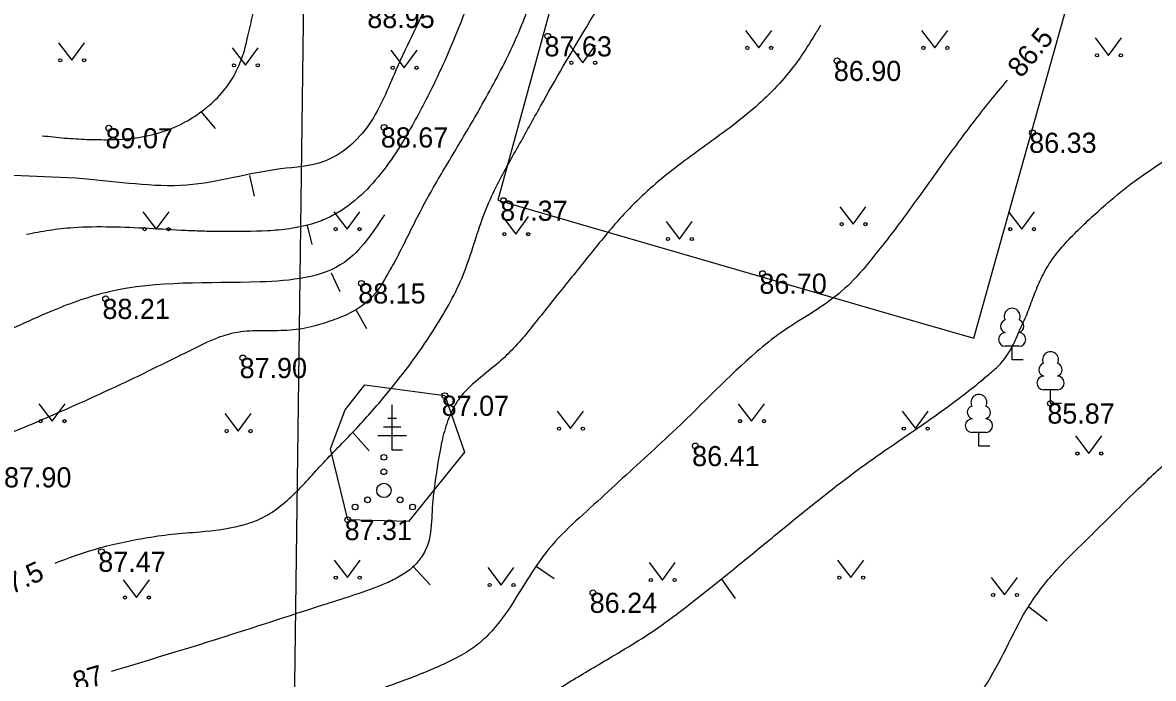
# Model space of a CAD drawing. Extents: x 640151 to 642820, y 6459264 to 6461024.
# Drawn here: x 641013.72 to 641053.03, y 6460606.68 to 6460629.46 of the extents above; entities that cross this region are included whole.
import ezdxf

# ---------------------------------------------------------------- set-up
doc = ezdxf.new("R2010")
doc.units = 0
for name, color, linetype in [('HALJASTUS', 7, 'Continuous'), ('HORISONTAAL-EH2000', 7, 'Continuous'), ('KORGUS-EH2000', 7, 'Continuous'), ('MPKAABEL', 7, 'Continuous'), ('PUU', 7, 'Continuous'), ('TTRASS', 7, 'Continuous')]:
    doc.layers.add(name, color=color, linetype=linetype)

msp = doc.modelspace()

# ---------------------------------------------------------------- linework, layer by layer
at = {"layer": 'HALJASTUS'}
for p, q in [((641038.85, 6460629.193), (641039.314, 6460628.586)), ((641039.314, 6460628.586), (641039.759, 6460629.193)), ((641044.972, 6460629.193), (641045.436, 6460628.586)), ((641045.436, 6460628.586), (641045.881, 6460629.193)), ((641051.008, 6460628.934), (641051.471, 6460628.327)), ((641051.471, 6460628.327), (641051.917, 6460628.934)), ((641014.966, 6460628.762), (641015.43, 6460628.155)), ((641015.43, 6460628.155), (641015.875, 6460628.762)), ((641021.002, 6460628.589), (641021.465, 6460627.982)), ((641021.465, 6460627.982), (641021.911, 6460628.589)), ((641032.728, 6460628.675), (641033.192, 6460628.069)), ((641033.192, 6460628.069), (641033.637, 6460628.675)), ((641026.52, 6460628.503), (641026.984, 6460627.896)), ((641026.984, 6460627.896), (641027.429, 6460628.503)), ((641042.127, 6460623.068), (641042.59, 6460622.461)), ((641042.59, 6460622.461), (641043.036, 6460623.068)), ((641017.898, 6460622.895), (641018.361, 6460622.289)), ((641018.361, 6460622.289), (641018.807, 6460622.895)), ((641024.537, 6460622.895), (641025.001, 6460622.289)), ((641025.001, 6460622.289), (641025.446, 6460622.895)), ((641030.4, 6460622.723), (641030.864, 6460622.116)), ((641030.864, 6460622.116), (641031.309, 6460622.723)), ((641047.99, 6460622.895), (641048.453, 6460622.289)), ((641048.453, 6460622.289), (641048.899, 6460622.895)), ((641036.091, 6460622.55), (641036.555, 6460621.944)), ((641036.555, 6460621.944), (641037, 6460622.55)), ((641014.284, 6460616.225), (641014.747, 6460615.618)), ((641014.747, 6460615.618), (641015.193, 6460616.225)), ((641032.305, 6460615.966), (641032.768, 6460615.359)), ((641032.768, 6460615.359), (641033.214, 6460615.966)), ((641038.599, 6460616.225), (641039.062, 6460615.618)), ((641039.062, 6460615.618), (641039.508, 6460616.225)), ((641044.29, 6460615.966), (641044.753, 6460615.359)), ((641044.753, 6460615.359), (641045.199, 6460615.966)), ((641020.751, 6460615.88), (641021.214, 6460615.273)), ((641021.214, 6460615.273), (641021.66, 6460615.88)), ((641050.325, 6460615.103), (641050.789, 6460614.496)), ((641050.789, 6460614.496), (641051.234, 6460615.103)), ((641024.545, 6460610.79), (641025.008, 6460610.183)), ((641025.008, 6460610.183), (641025.454, 6460610.79)), ((641029.89, 6460610.531), (641030.354, 6460609.924)), ((641030.354, 6460609.924), (641030.799, 6460610.531)), ((641035.495, 6460610.704), (641035.958, 6460610.097)), ((641035.958, 6460610.097), (641036.404, 6460610.704)), ((641042.048, 6460610.79), (641042.511, 6460610.183)), ((641042.511, 6460610.183), (641042.957, 6460610.79)), ((641017.216, 6460610.1), (641017.679, 6460609.493)), ((641017.679, 6460609.493), (641018.125, 6460610.1)), ((641047.394, 6460610.186), (641047.857, 6460609.579)), ((641047.857, 6460609.579), (641048.303, 6460610.186))]:
    msp.add_line(p, q, dxfattribs=at)
msp.add_lwpolyline([(641029.079, 6460614.544), (641027.129, 6460612.127), (641025.022, 6460612.187), (641024.417, 6460614.654), (641024.926, 6460616.01), (641025.615, 6460616.882), (641028.398, 6460616.504)], close=True, dxfattribs=at)
for centre, radius in [((641038.913, 6460628.586), 0.055), ((641039.741, 6460628.586), 0.055), ((641045.034, 6460628.586), 0.055), ((641045.863, 6460628.586), 0.055), ((641015.029, 6460628.155), 0.055), ((641015.858, 6460628.155), 0.055), ((641051.07, 6460628.327), 0.055), ((641051.899, 6460628.327), 0.055), ((641021.064, 6460627.982), 0.055), ((641021.893, 6460627.982), 0.055), ((641026.583, 6460627.896), 0.055), ((641027.412, 6460627.896), 0.055), ((641032.791, 6460628.069), 0.055), ((641033.62, 6460628.069), 0.055), ((641017.96, 6460622.289), 0.055), ((641018.789, 6460622.289), 0.055), ((641024.6, 6460622.289), 0.055), ((641025.428, 6460622.289), 0.055), ((641042.189, 6460622.461), 0.055), ((641043.018, 6460622.461), 0.055), ((641048.052, 6460622.289), 0.055), ((641048.881, 6460622.289), 0.055), ((641030.463, 6460622.116), 0.055), ((641031.292, 6460622.116), 0.055), ((641036.154, 6460621.944), 0.055), ((641036.982, 6460621.944), 0.055), ((641014.346, 6460615.618), 0.055), ((641015.175, 6460615.618), 0.055), ((641038.661, 6460615.618), 0.055), ((641039.49, 6460615.618), 0.055), ((641020.813, 6460615.273), 0.055), ((641021.642, 6460615.273), 0.055), ((641032.367, 6460615.359), 0.055), ((641033.196, 6460615.359), 0.055), ((641044.352, 6460615.359), 0.055), ((641045.181, 6460615.359), 0.055), ((641026.277, 6460614.361), 0.1), ((641050.388, 6460614.496), 0.055), ((641051.216, 6460614.496), 0.055), ((641026.277, 6460613.861), 0.1), ((641026.277, 6460613.211), 0.25), ((641025.712, 6460612.886), 0.1), ((641026.842, 6460612.886), 0.1), ((641025.277, 6460612.636), 0.1), ((641027.277, 6460612.636), 0.1), ((641024.607, 6460610.183), 0.055), ((641025.436, 6460610.183), 0.055), ((641035.557, 6460610.097), 0.055), ((641036.386, 6460610.097), 0.055), ((641042.11, 6460610.183), 0.055), ((641042.939, 6460610.183), 0.055), ((641029.953, 6460609.924), 0.055), ((641030.782, 6460609.924), 0.055), ((641017.278, 6460609.493), 0.055), ((641018.107, 6460609.493), 0.055), ((641047.456, 6460609.579), 0.055), ((641048.285, 6460609.579), 0.055)]:
    msp.add_circle(centre, radius, dxfattribs=at)
at = {"layer": 'HORISONTAAL-EH2000'}
for p, q in [((641019.93, 6460626.365), (641020.409, 6460625.783)), ((641021.606, 6460624.154), (641021.767, 6460623.432)), ((641023.61, 6460622.418), (641023.772, 6460621.76)), ((641024.44, 6460620.768), (641024.742, 6460620.121)), ((641025.313, 6460619.474), (641025.669, 6460618.838)), ((641025.189, 6460615.236), (641025.771, 6460614.589)), ((641027.302, 6460610.556), (641027.884, 6460609.931)), ((641031.57, 6460610.578), (641032.195, 6460610.147)), ((641038.015, 6460610.125), (641038.489, 6460609.457)), ((641048.685, 6460609.176), (641049.332, 6460608.68))]:
    msp.add_line(p, q, dxfattribs=at)
for points in [[(641031.176, 6460640.47), (641029.538, 6460636.264), (641027.943, 6460630.527), (641026.693, 6460627.81), (641025.766, 6460625.934), (641024.192, 6460624.64), (641022.683, 6460624.381), (641019.428, 6460623.82), (641015.829, 6460624.036), (641011.539, 6460624.294), (641009.103, 6460624.855), (641005.633, 6460625.567), (641003.995, 6460625.2), (641003.154, 6460625.157)], [(641030.577, 6460633.771), (641030.104, 6460632.491), (641029.137, 6460629.948), (641028.69, 6460628.825), (641028.204, 6460627.727), (641027.67, 6460626.646), (641027.382, 6460626.108), (641027.079, 6460625.57), (641026.442, 6460624.576), (641025.691, 6460623.672), (641024.803, 6460622.94), (641024.302, 6460622.665), (641024.036, 6460622.555), (641023.759, 6460622.465), (641023.38, 6460622.375), (641022.999, 6460622.304), (641022.231, 6460622.229), (641020.698, 6460622.206), (641020.046, 6460622.214), (641019.394, 6460622.239), (641018.089, 6460622.31), (641016.785, 6460622.361), (641015.482, 6460622.335), (641014.642, 6460622.243), (641013.85, 6460622.099)], [(641010.859, 6460614.401), (641010.95, 6460614.426), (641011.861, 6460614.692), (641012.755, 6460615.002), (641014.807, 6460615.849), (641016.807, 6460616.749), (641017.732, 6460617.185), (641018.65, 6460617.637), (641019.567, 6460618.088), (641020.493, 6460618.518), (641021.299, 6460618.729), (641022.151, 6460618.771), (641023.014, 6460618.79), (641023.856, 6460618.928), (641024.494, 6460619.131), (641025.117, 6460619.389), (641026.109, 6460620.222), (641026.368, 6460620.644), (641026.609, 6460621.072), (641027.057, 6460621.935), (641027.491, 6460622.799), (641027.952, 6460623.651), (641028.83, 6460625.134), (641029.698, 6460626.627), (641030.692, 6460628.515), (641031.487, 6460630.487), (641032.081, 6460632.379)], [(641014.844, 6460610.689), (641016.215, 6460611.164), (641017.939, 6460611.552), (641018.909, 6460611.691), (641019.888, 6460611.775), (641021.344, 6460612.004), (641021.583, 6460612.073), (641021.819, 6460612.156), (641023.056, 6460612.992), (641024.104, 6460614.097), (641025.262, 6460615.303), (641026.367, 6460616.555), (641027.632, 6460618.217), (641028.198, 6460619.094), (641028.717, 6460620.006), (641029.122, 6460620.93), (641029.447, 6460621.887), (641029.773, 6460622.842), (641030.183, 6460623.759), (641030.947, 6460625.162), (641031.723, 6460626.559), (641033.33, 6460629.323), (641034.698, 6460631.551)], [(641014.4, 6460625.536), (641015.177, 6460625.454), (641015.956, 6460625.409), (641016.344, 6460625.399), (641016.732, 6460625.398), (641017.189, 6460625.414), (641017.642, 6460625.46), (641018.532, 6460625.657), (641019.395, 6460626.027), (641019.814, 6460626.288), (641020.02, 6460626.439), (641020.122, 6460626.52), (641020.224, 6460626.605), (641020.489, 6460626.854), (641021.083, 6460627.655), (641021.341, 6460628.234), (641021.438, 6460628.537), (641021.517, 6460628.848), (641022.024, 6460631.091)], [(641041.458, 6460629.375), (641041.26, 6460629.047), (641040.745, 6460628.244), (641039.397, 6460626.715), (641037.787, 6460625.431), (641036.125, 6460624.195), (641034.623, 6460622.81), (641033.647, 6460621.662), (641032.697, 6460620.485), (641031.751, 6460619.306), (641030.786, 6460618.151), (641030.268, 6460617.652), (641029.702, 6460617.196), (641029.161, 6460616.71), (641028.922, 6460616.434), (641028.717, 6460616.124), (641028.561, 6460615.785), (641028.433, 6460615.439), (641028.253, 6460614.725), (641028.027, 6460613.277), (641027.968, 6460612.772), (641027.943, 6460612.261), (641027.768, 6460611.25), (641027.504, 6460610.789), (641027.121, 6460610.416), (641026.893, 6460610.267), (641026.661, 6460610.132), (641026.173, 6460609.913), (641024.147, 6460609.223), (641020.526, 6460608.058), (641016.799, 6460606.924)], [(641028.598, 6460604.021), (641028.729, 6460604.056), (641029.282, 6460604.228), (641029.827, 6460604.435), (641030.522, 6460604.826), (641031.145, 6460605.324), (641031.749, 6460605.851), (641032.381, 6460606.333), (641032.853, 6460606.631), (641034.296, 6460607.49), (641035.252, 6460608.073), (641036.175, 6460608.705), (641037.597, 6460609.8), (641038.993, 6460610.929), (641040.382, 6460612.067), (641041.78, 6460613.191), (641043.242, 6460614.28), (641044.742, 6460615.316), (641046.229, 6460616.379), (641046.952, 6460616.946), (641047.306, 6460617.243), (641047.653, 6460617.551), (641048.046, 6460618.074), (641048.333, 6460618.669), (641048.605, 6460619.271), (641048.841, 6460619.89), (641049.093, 6460620.501), (641049.41, 6460621.084), (641050.358, 6460622.204), (641051.437, 6460623.198), (641052.365, 6460623.947), (641053.351, 6460624.628), (641054.329, 6460625.317), (641054.794, 6460625.681), (641055.015, 6460625.879), (641055.23, 6460626.088), (641055.975, 6460627.197), (641056.29, 6460628.05)], [(641047.942, 6460627.465), (641047.341, 6460626.735), (641046.169, 6460625.212), (641045.044, 6460623.651), (641043.904, 6460622.101), (641043.308, 6460621.345), (641042.685, 6460620.61), (641041.89, 6460619.888), (641040.994, 6460619.28), (641040.082, 6460618.69), (641039.236, 6460618.022), (641036.434, 6460615.347), (641035.445, 6460614.429), (641034.449, 6460613.518), (641033.454, 6460612.605), (641032.468, 6460611.681), (641031.607, 6460610.643), (641030.87, 6460609.481), (641030.079, 6460608.384), (641029.61, 6460607.919), (641029.062, 6460607.54), (641027.597, 6460606.849), (641026.087, 6460606.286), (641024.566, 6460605.757), (641023.069, 6460605.168), (641021.961, 6460604.679)], [(641039.891, 6460601.734), (641040.105, 6460601.82), (641041.672, 6460602.537), (641042.262, 6460602.836), (641044.014, 6460603.756), (641045.138, 6460604.447), (641045.678, 6460604.833), (641046.199, 6460605.254), (641046.727, 6460605.793), (641047.17, 6460606.396), (641047.906, 6460607.718), (641048.613, 6460609.059), (641049.497, 6460610.258), (641050.992, 6460611.779), (641052.514, 6460613.277), (641053.72, 6460614.4), (641054.946, 6460615.502), (641056.163, 6460616.612), (641056.76, 6460617.181), (641057.343, 6460617.763), (641058.298, 6460618.917), (641059.127, 6460620.175), (641059.926, 6460621.456), (641060.792, 6460622.68), (641061.508, 6460623.494), (641062.271, 6460624.273), (641063.022, 6460625.064), (641063.702, 6460625.915), (641063.918, 6460626.233)], [(641026.294, 6460622.785), (641024.914, 6460621.146), (641021.983, 6460620.456), (641016.723, 6460620.111), (641014.783, 6460619.464), (641012.541, 6460618.471), (641008.403, 6460617.177), (641005.557, 6460616.919), (641002.152, 6460617.479), (641000.686, 6460618.17), (640999.823, 6460619.334)]]:
    msp.add_spline(points, degree=3, dxfattribs=at)
at = {"layer": 'KORGUS-EH2000'}
for centre in [(641031.972, 6460628.99), (641042.032, 6460628.137), (641016.713, 6460625.798), (641026.282, 6460625.826), (641048.822, 6460625.64), (641030.433, 6460623.28), (641039.442, 6460620.746), (641025.497, 6460620.406), (641016.604, 6460619.87), (641021.373, 6460617.816), (641028.398, 6460616.504), (641049.453, 6460616.234), (641037.105, 6460614.756), (641025.022, 6460612.187), (641016.461, 6460611.084), (641033.544, 6460609.658)]:
    msp.add_circle(centre, 0.1, dxfattribs=at)
at = {"layer": 'MPKAABEL'}
msp.add_lwpolyline([(641023.128, 6460602.065), (641023.527, 6460632.99), (641023.106, 6460633.799), (641015.098, 6460636.074), (641016.244, 6460640.316), (641016.369, 6460640.279)], dxfattribs=at)
at = {"layer": 'PUU'}
for p, q in [((641048.359, 6460618.219), (641047.879, 6460618.219)), ((641048.119, 6460617.744), (641048.119, 6460618.219)), ((641048.499, 6460617.744), (641048.119, 6460617.744)), ((641049.693, 6460616.709), (641049.213, 6460616.709)), ((641049.453, 6460616.234), (641049.453, 6460616.709)), ((641026.563, 6460614.611), (641026.563, 6460616.186)), ((641049.833, 6460616.234), (641049.453, 6460616.234)), ((641026.713, 6460615.711), (641026.413, 6460615.711)), ((641026.863, 6460615.411), (641026.263, 6460615.411)), ((641047.203, 6460615.224), (641046.723, 6460615.224)), ((641046.963, 6460614.749), (641046.963, 6460615.224)), ((641027.063, 6460615.111), (641026.063, 6460615.111)), ((641026.923, 6460614.611), (641026.563, 6460614.611)), ((641047.343, 6460614.749), (641046.963, 6460614.749))]:
    msp.add_line(p, q, dxfattribs=at)
for centre, radius, start, end in [((641048.119, 6460619.264), 0.277, 332.5799, 207.4201), ((641047.949, 6460618.917), 0.233, 109.0217, 253.1415), ((641048.289, 6460618.917), 0.233, 286.8508, 70.9859), ((641047.882, 6460618.456), 0.238, 90.0016, 269.3953), ((641048.356, 6460618.456), 0.238, 270.6047, 89.9984), ((641049.453, 6460617.754), 0.277, 332.5799, 207.4201), ((641049.283, 6460617.407), 0.233, 109.0217, 253.1415), ((641049.623, 6460617.407), 0.233, 286.8508, 70.9859), ((641049.216, 6460616.946), 0.238, 90.0016, 269.3953), ((641049.69, 6460616.946), 0.238, 270.6047, 89.9984), ((641046.963, 6460616.269), 0.277, 332.5799, 207.4201), ((641046.793, 6460615.922), 0.233, 109.0217, 253.1415), ((641047.133, 6460615.922), 0.233, 286.8508, 70.9859), ((641046.726, 6460615.461), 0.238, 90.0016, 269.3953), ((641047.2, 6460615.461), 0.238, 270.6047, 89.9984)]:
    msp.add_arc(centre, radius, start, end, dxfattribs=at)
at = {"layer": 'TTRASS'}
msp.add_lwpolyline([(641019.758, 6460648.096), (641019.787, 6460648.205), (641035.87, 6460643.823), (641030.241, 6460623.296), (641043.845, 6460619.348), (641046.783, 6460618.499), (641047.727, 6460621.861), (641052.908, 6460640.316), (641026.684, 6460646.847), (641019.663, 6460648.734), (641019.502, 6460648.166)], dxfattribs=at)

# ---------------------------------------------------------------- texts
at = {"layer": 'HORISONTAAL-EH2000'}
for s, rotation, p in [('86.5', 50.3418, (641048.435, 6460627.511)), ('87.5', 25.0636, (641012.868, 6460609.378)), ('87', 16.3292, (641015.588, 6460606.202))]:
    msp.add_text(s, height=0.7, rotation=rotation, dxfattribs=at).set_placement(p)
at = {"layer": 'KORGUS-EH2000'}
for s, p in [('88.95', (641025.701, 6460629.277)), ('87.63', (641031.861, 6460628.289)), ('86.90', (641041.921, 6460627.436)), ('89.07', (641016.602, 6460625.097)), ('88.67', (641026.171, 6460625.125)), ('86.33', (641048.711, 6460624.939)), ('87.37', (641030.322, 6460622.579)), ('86.70', (641039.331, 6460620.045)), ('88.15', (641025.386, 6460619.705)), ('88.21', (641016.493, 6460619.169)), ('87.90', (641021.262, 6460617.115)), ('87.07', (641028.287, 6460615.803)), ('85.87', (641049.342, 6460615.533)), ('86.41', (641036.994, 6460614.055)), ('87.90', (641013.072, 6460613.316)), ('87.31', (641024.911, 6460611.486)), ('87.47', (641016.35, 6460610.383)), ('86.24', (641033.433, 6460608.957))]:
    msp.add_text(s, height=0.7, dxfattribs=at).set_placement(p)

doc.saveas('drawing.dxf')
